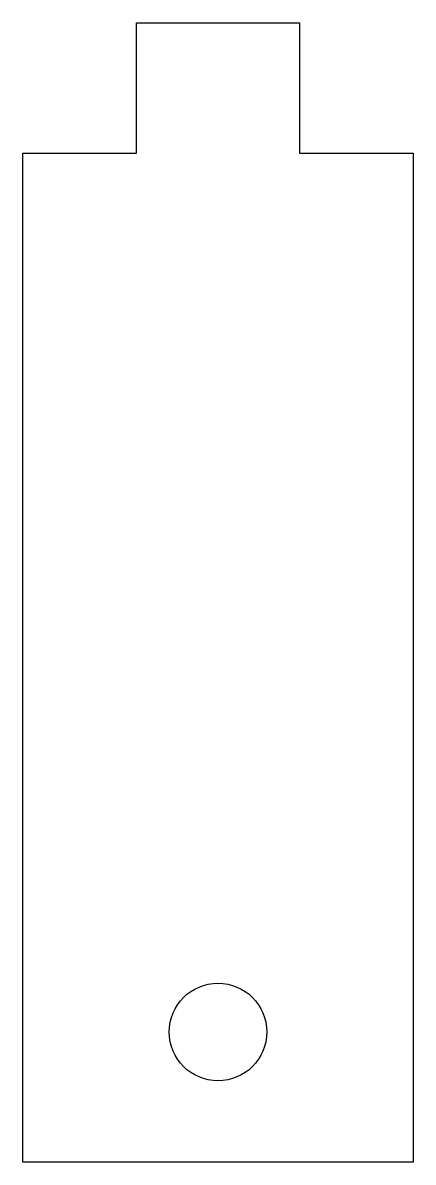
# Model space of a CAD drawing. Header units: millimetres. Extents: x -68.6 to -56.6, y -20.9 to 14.1.
import ezdxf

# ---------------------------------------------------------------- set-up
doc = ezdxf.new("R2010")
doc.units = ezdxf.units.MM
doc.layers.get('0').update_dxf_attribs({"linetype": 'CONTINUOUS'})

msp = doc.modelspace()

# ---------------------------------------------------------------- linework, layer by layer
msp.add_lwpolyline([(-65.073, 14.072), (-60.073, 14.072), (-60.073, 10.072), (-56.573, 10.072), (-56.573, -20.928), (-68.573, -20.928), (-68.573, 10.072), (-65.073, 10.072)], close=True)
msp.add_circle((-62.573, -16.928), 1.5)

doc.saveas('drawing.dxf')
